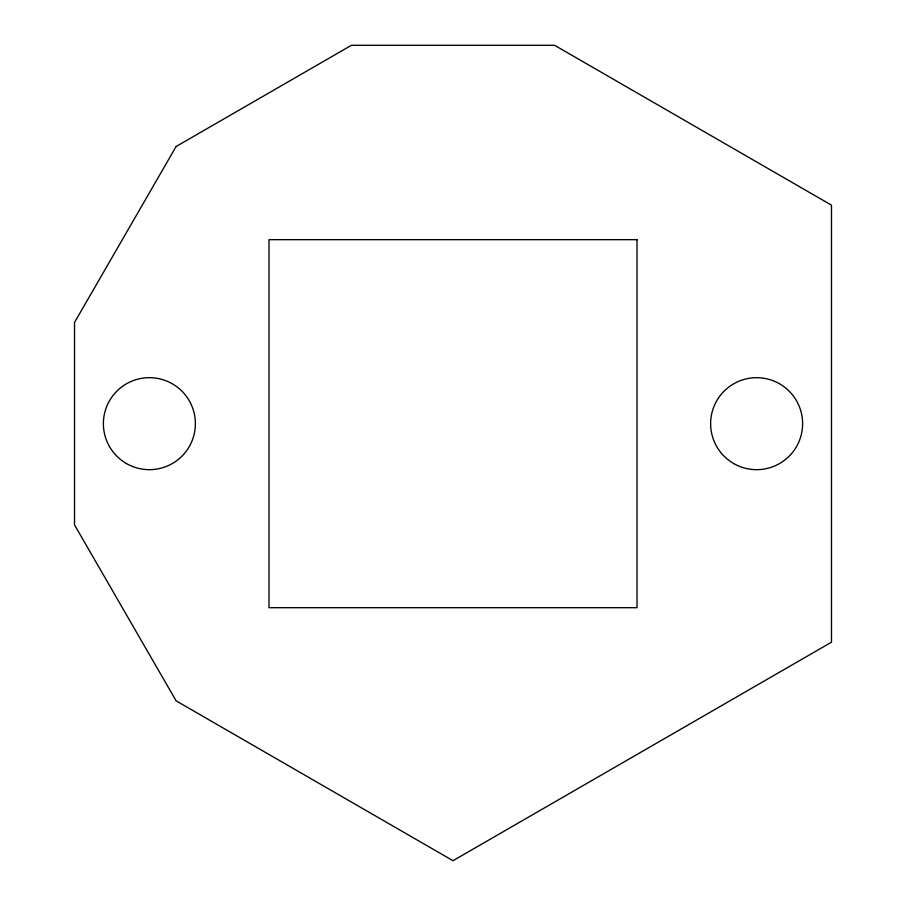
<?xml version="1.0" encoding="UTF-8"?>
<svg xmlns="http://www.w3.org/2000/svg" width="906" height="906" viewBox="0 0 906 906"><rect width="100%" height="100%" fill="white"/><g stroke="black" fill="none" stroke-linecap="round" stroke-linejoin="round"><path stroke-width="1.36" d="M176.115 146.512L74.519 322.468L74.519 524.88L176.115 700.836L453 860.7L831.482 642.184L831.482 205.164L554.597 45.3L351.403 45.3L176.115 146.512M637.009 239.66L268.991 239.66L268.991 607.688L637.009 607.688L637.009 239.66M126.376 463.51A46.002 46.002 0 0 0 195.379 423.668A46.002 46.002 0 0 0 126.376 383.838A46.002 46.002 0 0 0 126.376 463.51M733.622 463.51A46.002 46.002 0 0 0 802.625 423.668A46.002 46.002 0 0 0 733.622 383.838A46.002 46.002 0 0 0 733.622 463.51"/></g></svg>
